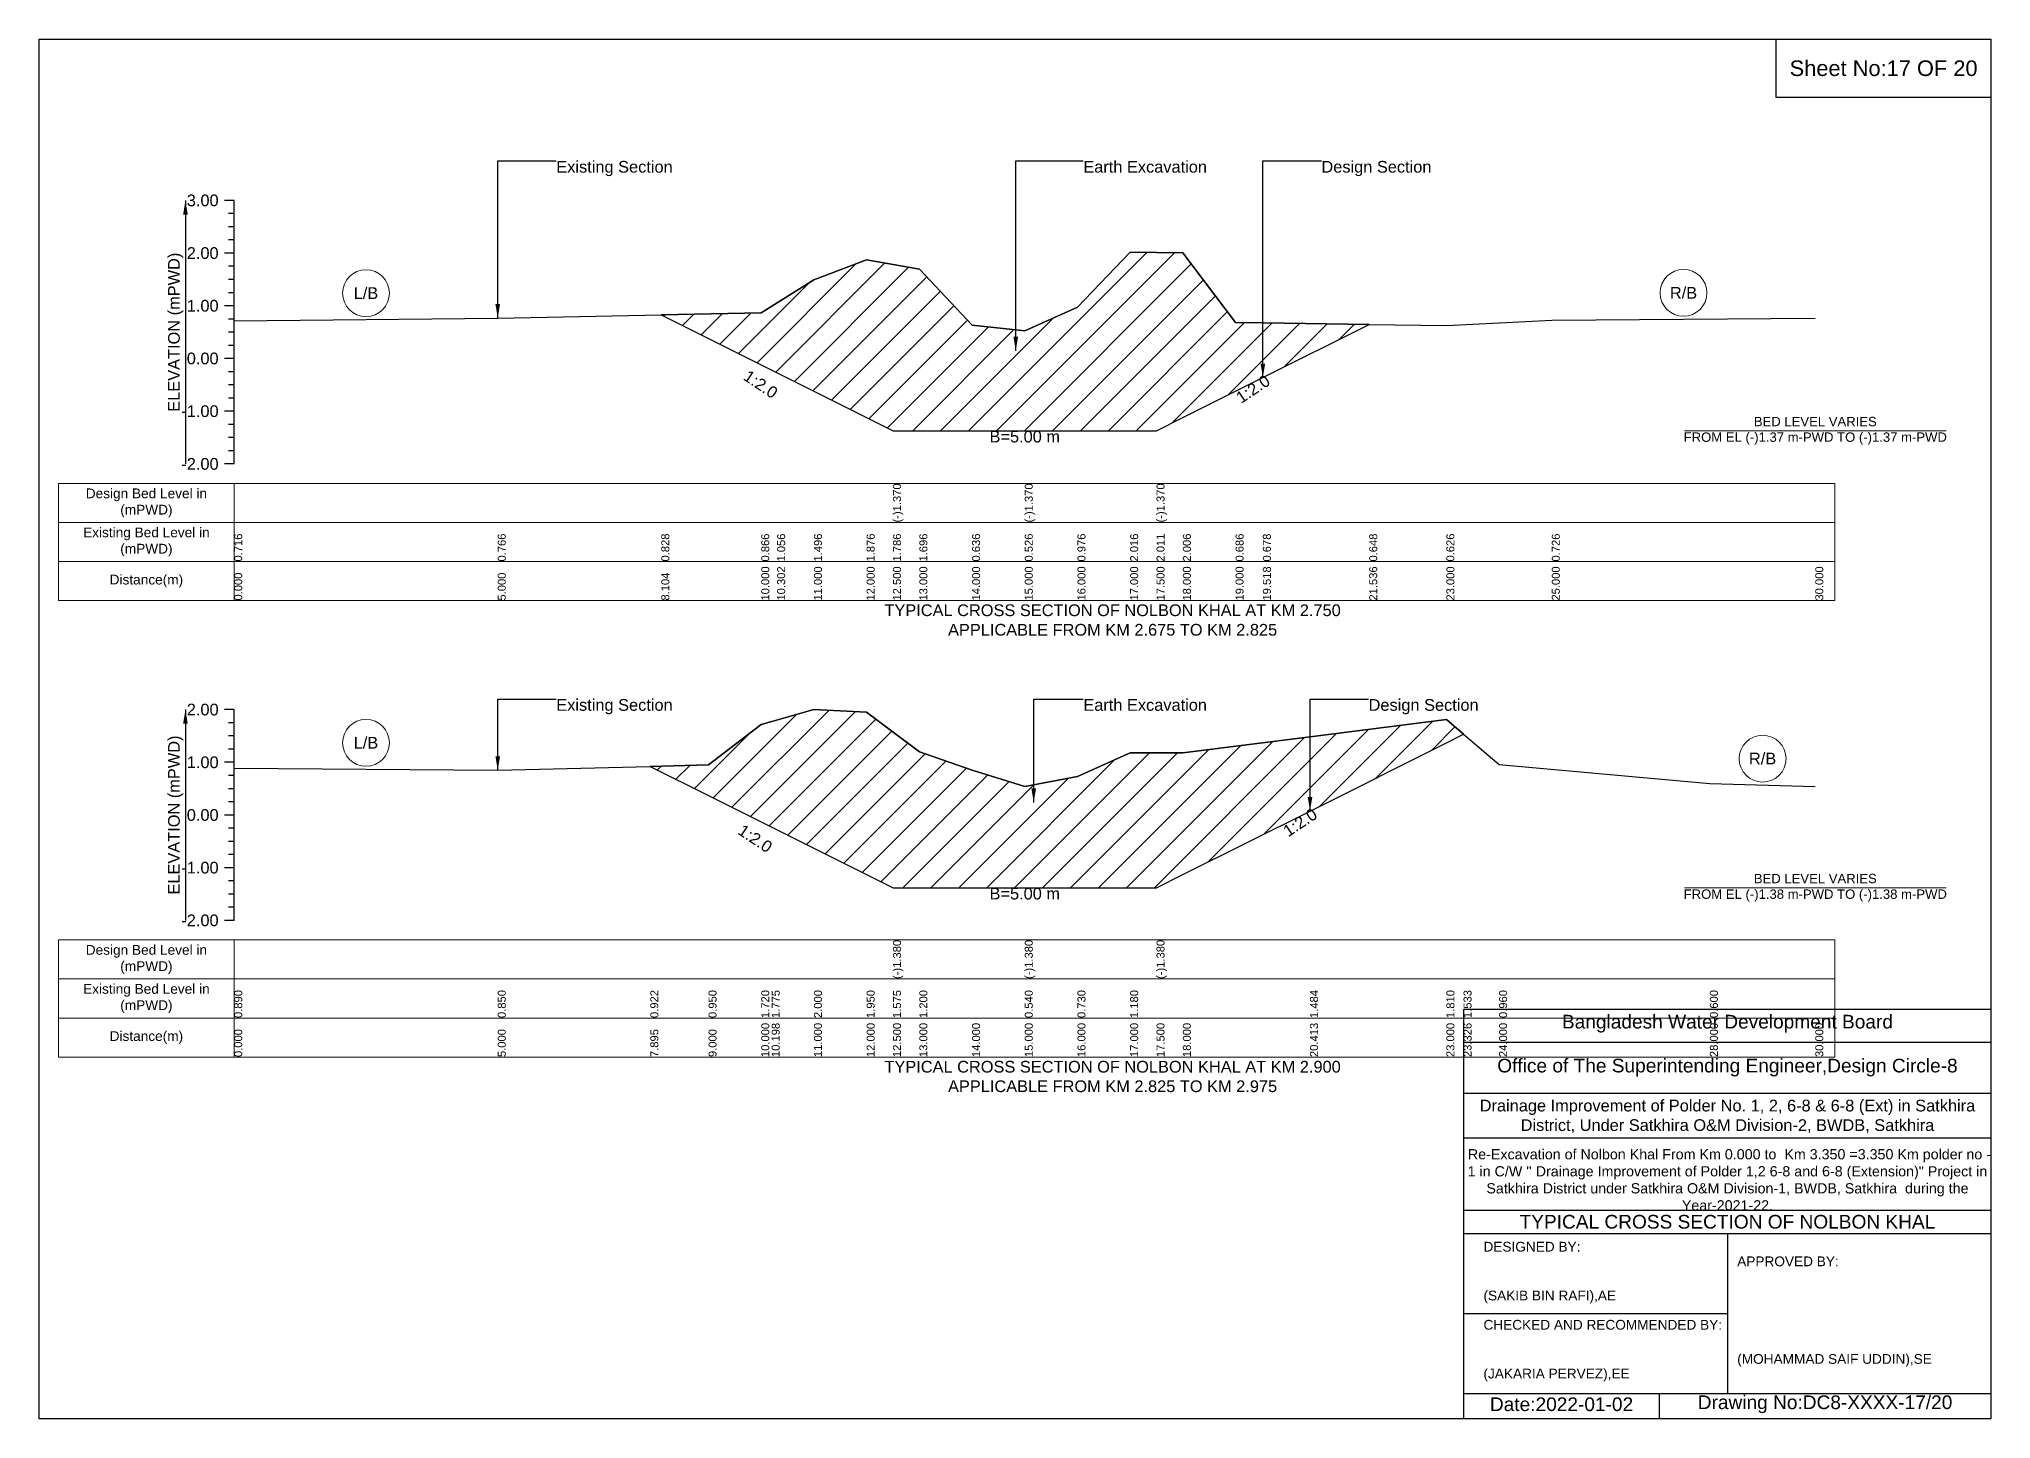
# Model space of a CAD drawing. Header units: inches. Extents: x 91000 to 298000, y -5656 to 0.
# Drawn here: x 260000 to 268000, y -5656 to 0 of the extents above; entities that cross this region are included whole.
import ezdxf

# ---------------------------------------------------------------- set-up
doc = ezdxf.new("R2010")
doc.units = ezdxf.units.IN
doc.header["$LTSCALE"] = 7
doc.header["$MEASUREMENT"] = 0
for name, color, linetype, lineweight in [('Cross section Data Border', 7, 'Continuous', 9), ('Cross Section Labels', 7, 'Continuous', 9), ('Existing_Bed_Level for Xsection', 7, 'Continuous', 25)]:
    doc.layers.add(name, color=color, linetype=linetype, lineweight=lineweight)
doc.styles.get("Standard").update_dxf_attribs({"font": 'arial.ttf'})
doc.dimstyles.get("Standard").update_dxf_attribs({"dimtxt": 0.18, "dimasz": 0.18, "dimexe": 0.18, "dimexo": 0.0625, "dimgap": 0.09, "dimtad": 0, "dimtih": 1, "dimtoh": 1, "dimdec": 4, "dimzin": 0, "dimdsep": 46, "dimtxsty": 'Standard', "dimcen": 0.09, "dimadec": 0, "dimazin": 0, "dimtfac": 1, "dimtdec": 4, "dimtofl": 0, "dimtmove": 0, "dimatfit": 3, "dimfxl": 1, "dimtolj": 1, "dimtzin": 0, "dimarcsym": 0})

msp = doc.modelspace()

# ---------------------------------------------------------------- hatches: boundary and pattern name
at = {"layer": 'Existing_Bed_Level for Xsection'}
h = msp.add_hatch(dxfattribs=at)
h.set_pattern_fill('ANSI31', color=256, scale=648, style=0)
h.paths.add_polyline_path([(262550.4, -1130.8), (262960, -1335.5), (263025.2, -1368.1), (263176, -1443.5), (263392, -1551.5), (263500, -1605.5), (263608, -1605.5), (263824, -1605.5), (264040, -1605.5), (264256, -1605.5), (264472, -1605.5), (264580, -1605.5), (264688, -1551.5), (264904, -1443.5), (265015.9, -1387.6), (265451.8, -1169.7), (265015.9, -1163.1), (264904, -1161.4), (264688, -876.3), (264580, -875.2), (264472, -874.2), (264256, -1098.8), (264040, -1196), (263824, -1172.2), (263608, -943.3), (263500, -923.8), (263392, -904.4), (263176, -986.5), (263025.2, -1081.5), (262960, -1122.6)])
h = msp.add_hatch(dxfattribs=at)
h.set_pattern_fill('ANSI31', color=256, scale=648, style=0)
h.paths.add_polyline_path([(262505.4, -2981.4), (262744, -3100.7), (262960, -3208.7), (263002.7, -3230.1), (263176, -3316.7), (263392, -3424.7), (263500, -3478.7), (263608, -3478.7), (263824, -3478.7), (264040, -3478.7), (264256, -3478.7), (264472, -3478.7), (264580, -3478.7), (264688, -3424.7), (265209.2, -3164.1), (265768, -2884.7), (265838.4, -2849.5), (265768, -2789.7), (265209.2, -2860.1), (264688, -2925.8), (264580, -2925.8), (264472, -2925.8), (264256, -3023), (264040, -3064), (263824, -2997), (263608, -2921.4), (263500, -2840.4), (263392, -2759.4), (263176, -2748.6), (263002.7, -2797.2), (262960, -2809.1), (262744, -2975.4)])

# ---------------------------------------------------------------- linework, layer by layer
for points in [[(260000, 0), (268000, 0), (268000, -5656), (260000, -5656)], [(267120, 0), (268000, 0), (268000, -240), (267120, -240)]]:
    msp.add_lwpolyline(points, close=True)
for points in [[(265840, -5656), (265840, -3976), (268000, -3976)], [(265840, -4112), (268000, -4112)], [(265840, -4320), (268000, -4320)], [(265840, -4504), (268000, -4504)], [(265840, -4800), (268000, -4800)], [(265840, -4896), (268000, -4896)], [(266920, -4896), (266920, -5552)], [(265840, -5224), (266920, -5224)], [(265840, -5552), (268000, -5552)], [(266640, -5552), (266640, -5656)]]:
    msp.add_lwpolyline(points)
at = {"layer": 'Cross section Data Border'}
for points in [[(260080, -1821.6), (267360, -1821.6), (267360, -2301.6), (260080, -2301.6)], [(260080, -3692.6), (267360, -3692.6), (267360, -4172.6), (260080, -4172.6)]]:
    msp.add_lwpolyline(points, close=True, dxfattribs=at)
for points in [[(260800, -1821.6), (260800, -2301.6)], [(260080, -1981.6), (267360, -1981.6)], [(260080, -2141.6), (267360, -2141.6)], [(260800, -3692.6), (260800, -4172.6)], [(260080, -3852.6), (267360, -3852.6)], [(260080, -4012.6), (267360, -4012.6)]]:
    msp.add_lwpolyline(points, dxfattribs=at)
at = {"layer": 'Cross Section Labels'}
for points in [[(266744.2, -1605.5), (267815.8, -1605.5)], [(266744.2, -3478.7), (267815.8, -3478.7)]]:
    msp.add_lwpolyline(points, dxfattribs=at)
for centre in [(261340, -1041.6), (266740, -1040.5), (261340, -2884.7), (267064, -2949.5)]:
    msp.add_circle(centre, 96, dxfattribs=at)
at = {"layer": 'Existing_Bed_Level for Xsection'}
for points in [[(260800, -661.6), (260760, -661.6)], [(260800, -715.6), (260776, -715.6)], [(260800, -1741.6), (260800, -1525.6), (260800, -1309.6), (260800, -1093.6), (260800, -877.6), (260800, -661.6)], [(260800, -769.6), (260776, -769.6)], [(260800, -877.6), (260760, -877.6)], [(260800, -823.6), (260776, -823.6)], [(260800, -1155), (261880, -1144.2), (262550.4, -1130.8), (262960, -1122.6), (263025.2, -1081.5), (263176, -986.5), (263392, -904.4), (263500, -923.8), (263500, -923.8), (263608, -943.3), (263824, -1172.2), (264040, -1196), (264040, -1196), (264256, -1098.8), (264472, -874.2), (264580, -875.2), (264580, -875.2), (264688, -876.3), (264904, -1161.4), (265015.9, -1163.1), (265451.8, -1169.7), (265768, -1174.4), (266200, -1152.8), (267280, -1144.2)], [(260800, -931.6), (260776, -931.6)], [(260800, -985.6), (260776, -985.6)], [(260800, -1039.6), (260776, -1039.6)], [(260800, -1093.6), (260760, -1093.6)], [(260800, -1147.6), (260776, -1147.6)], [(260800, -1201.6), (260776, -1201.6)], [(260800, -1255.6), (260776, -1255.6)], [(260800, -1309.6), (260760, -1309.6)], [(260800, -1363.6), (260776, -1363.6)], [(260800, -1417.6), (260776, -1417.6)], [(260800, -1471.6), (260776, -1471.6)], [(260800, -1525.6), (260760, -1525.6)], [(260800, -1579.6), (260776, -1579.6)], [(260800, -1633.6), (260776, -1633.6)], [(260800, -1741.6), (260760, -1741.6)], [(260800, -1687.6), (260776, -1687.6)], [(260800, -2748.6), (260760, -2748.6)], [(260800, -2988.4), (261880, -2997), (262505.4, -2981.4), (262744, -2975.4), (262960, -2809.1), (263002.7, -2797.2), (263176, -2748.6), (263392, -2759.4), (263500, -2840.4), (263500, -2840.4), (263608, -2921.4), (263824, -2997), (264040, -3064), (264040, -3064), (264256, -3023), (264472, -2925.8), (264580, -2925.8), (264580, -2925.8), (264688, -2925.8), (265209.2, -2860.1), (265768, -2789.7), (265838.4, -2849.5), (265984, -2973.3), (266848, -3051), (267280, -3064)], [(260800, -3612.6), (260800, -3396.6), (260800, -3180.6), (260800, -2964.6), (260800, -2748.6)], [(260800, -2802.6), (260776, -2802.6)], [(260800, -2856.6), (260776, -2856.6)], [(260800, -2910.6), (260776, -2910.6)], [(260800, -2964.6), (260760, -2964.6)], [(260800, -3018.6), (260776, -3018.6)], [(260800, -3072.6), (260776, -3072.6)], [(260800, -3180.6), (260760, -3180.6)], [(260800, -3126.6), (260776, -3126.6)], [(260800, -3234.6), (260776, -3234.6)], [(260800, -3288.6), (260776, -3288.6)], [(260800, -3342.6), (260776, -3342.6)], [(260800, -3396.6), (260760, -3396.6)], [(260800, -3450.6), (260776, -3450.6)], [(260800, -3504.6), (260776, -3504.6)], [(260800, -3558.6), (260776, -3558.6)], [(260800, -3612.6), (260760, -3612.6)]]:
    msp.add_lwpolyline(points, dxfattribs=at)
for points in [[(262550.4, -1130.8), (262550.4, -1130.8), (262960, -1335.5), (263025.2, -1368.1), (263176, -1443.5), (263392, -1551.5), (263500, -1605.5), (263500, -1605.5), (263608, -1605.5), (263824, -1605.5), (264040, -1605.5), (264040, -1605.5), (264256, -1605.5), (264472, -1605.5), (264580, -1605.5), (264580, -1605.5), (264688, -1551.5), (264904, -1443.5), (265015.9, -1387.6), (265451.8, -1169.7), (265015.9, -1163.1), (264904, -1161.4), (264688, -876.3), (264580, -875.2), (264580, -875.2), (264472, -874.2), (264256, -1098.8), (264040, -1196), (264040, -1196), (263824, -1172.2), (263608, -943.3), (263500, -923.8), (263500, -923.8), (263392, -904.4), (263176, -986.5), (263025.2, -1081.5), (262960, -1122.6), (262550.4, -1130.8)], [(262505.4, -2981.4), (262505.4, -2981.4), (262744, -3100.7), (262960, -3208.7), (263002.7, -3230.1), (263176, -3316.7), (263392, -3424.7), (263500, -3478.7), (263500, -3478.7), (263608, -3478.7), (263824, -3478.7), (264040, -3478.7), (264040, -3478.7), (264256, -3478.7), (264472, -3478.7), (264580, -3478.7), (264580, -3478.7), (264688, -3424.7), (265209.2, -3164.1), (265768, -2884.7), (265838.4, -2849.5), (265838.4, -2849.5), (265838.4, -2849.5), (265768, -2789.7), (265209.2, -2860.1), (264688, -2925.8), (264580, -2925.8), (264580, -2925.8), (264472, -2925.8), (264256, -3023), (264040, -3064), (264040, -3064), (263824, -2997), (263608, -2921.4), (263500, -2840.4), (263500, -2840.4), (263392, -2759.4), (263176, -2748.6), (263002.7, -2797.2), (262960, -2809.1), (262744, -2975.4), (262505.4, -2981.4)]]:
    msp.add_lwpolyline(points, close=True, dxfattribs=at)

# ---------------------------------------------------------------- texts
at = {"attachment_point": 5}
for s, insert, char_height in [('Sheet No:17 OF 20', (267560, -120), 64), ('Bangladesh Water Development Board', (266920, -4036), 56), ('Office of The Superintending Engineer,Design Circle-8', (266920, -4216), 56)]:
    msp.add_mtext(s, dxfattribs=dict(at, insert=insert, char_height=char_height))
for s, insert, char_height, width, attachment_point in [('Drainage Improvement of Polder No. 1, 2, 6-8 & 6-8 (Ext) in Satkhira District, Under Satkhira O&M Division-2, BWDB, Satkhira', (266920, -4416), 48, 2240, 5), (' Re-Excavation of Nolbon Khal From Km 0.000 to  Km 3.350 =3.350 Km polder no - 1 in C/W \'\' Drainage Improvement of Polder 1,2 6-8 and 6-8 (Extension)" Project in Satkhira District under Satkhira O&M Division-1, BWDB, Satkhira  during the Year-2021-22. ', (266920, -4676), 41.8678, 2160, 5), ('TYPICAL CROSS SECTION OF NOLBON KHAL', (266920, -4848), 56, 2240, 5), ('DESIGNED BY:^J^J^J(SAKIB BIN RAFI),AE', (265920, -5056), 40, 1120, 4), ('APPROVED BY:^J^J^J^J^J^J(MOHAMMAD SAIF UDDIN),SE', (266960, -5216), 40, 1120, 4), ('CHECKED AND RECOMMENDED BY:^J^J^J(JAKARIA PERVEZ),EE', (265920, -5376), 40, 1120, 4), ('Date:2022-01-02', (266240, -5596), 56, 1120, 5), ('Drawing No:DC8-XXXX-17/20', (267320, -5596), 56, 1760, 5)]:
    msp.add_mtext(s, dxfattribs=dict(insert=insert, char_height=char_height, width=width, attachment_point=attachment_point))
at = {"layer": 'Cross section Data Border', "char_height": 40, "width": 640, "attachment_point": 5}
for s, insert in [('Design Bed Level in (mPWD)', (260440, -1901.6)), ('Existing Bed Level in (mPWD)', (260440, -2061.6)), ('Distance(m)', (260440, -2221.6)), ('Design Bed Level in (mPWD)', (260440, -3772.6)), ('Existing Bed Level in (mPWD)', (260440, -3932.6)), ('Distance(m)', (260440, -4092.6))]:
    msp.add_mtext(s, dxfattribs=dict(at, insert=insert))
at = {"layer": 'Cross Section Labels'}
for s, insert, char_height, attachment_point in [('Existing Section', (262120, -499.6), 48, 1), ('Earth Excavation', (264280, -499.6), 48, 1), ('Design Section', (265255.9, -499.6), 48, 1), ('L/B', (261340, -1041.6), 48, 5), ('R/B', (266740, -1040.5), 48, 5), ('BED LEVEL VARIES ^JFROM EL (-)1.37 m-PWD TO (-)1.37 m-PWD', (267280, -1605.5), 38.4, 5), ('B=5.00 m', (264040, -1605.5), 48, 2), ('TYPICAL CROSS SECTION OF NOLBON KHAL AT KM 2.750^JAPPLICABLE FROM KM 2.675 TO KM 2.825', (264400, -2381.6), 48, 5), ('Existing Section', (262120, -2705.4), 48, 1), ('Earth Excavation', (264280, -2705.4), 48, 1), ('Design Section', (265449.2, -2705.4), 48, 1), ('L/B', (261340, -2884.7), 48, 5), ('R/B', (267064, -2949.5), 48, 5), ('BED LEVEL VARIES ^JFROM EL (-)1.38 m-PWD TO (-)1.38 m-PWD', (267280, -3478.7), 38.4, 5), ('B=5.00 m', (264040, -3478.7), 48, 2), ('TYPICAL CROSS SECTION OF NOLBON KHAL AT KM 2.900^JAPPLICABLE FROM KM 2.825 TO KM 2.975', (264400, -4252.6), 48, 5)]:
    msp.add_mtext(s, dxfattribs=dict(at, insert=insert, char_height=char_height, attachment_point=attachment_point))
at = {"layer": 'Cross Section Labels', "char_height": 48, "attachment_point": 2}
for insert, rotation in [((262971.2, -1395.1), 326.30993), ((264961.9, -1414.6), 33.69007), ((265155.2, -3191.1), 33.69007), ((262948.7, -3257.1), 326.30993)]:
    msp.add_mtext('1:2.0', dxfattribs=dict(at, insert=insert, rotation=rotation))
at = {"layer": 'Existing_Bed_Level for Xsection', "char_height": 48, "attachment_point": 6}
for s, insert in [('3.00', (260736, -661.6)), ('2.00', (260736, -877.6)), ('1.00', (260736, -1093.6)), ('0.00', (260736, -1309.6)), ('-1.00', (260736, -1525.6)), ('-2.00', (260736, -1741.6)), ('2.00', (260736, -2748.6)), ('1.00', (260736, -2964.6)), ('0.00', (260736, -3180.6)), ('-1.00', (260736, -3396.6)), ('-2.00', (260736, -3612.6))]:
    msp.add_mtext(s, dxfattribs=dict(at, insert=insert))
at = {"layer": 'Existing_Bed_Level for Xsection', "rotation": 90}
for s, insert, char_height, attachment_point in [('ELEVATION (mPWD)', (260560, -1201.6), 48, 5), ('(-)1.370', (263500, -1981.6), 32.8, 1), ('(-)1.370', (264040, -1981.6), 32.8, 1), ('(-)1.370', (264580, -1981.6), 32.8, 1), ('0.716', (260800, -2141.6), 32.8, 1), ('0.766', (261880, -2141.6), 32.8, 1), ('0.828', (262550.4, -2141.6), 32.8, 1), ('0.866', (262960, -2141.6), 32.8, 1), ('1.056', (263025.2, -2141.6), 32.8, 1), ('1.496', (263176, -2141.6), 32.8, 1), ('1.876', (263392, -2141.6), 32.8, 1), ('1.786', (263500, -2141.6), 32.8, 1), ('1.696', (263608, -2141.6), 32.8, 1), ('0.636', (263824, -2141.6), 32.8, 1), ('0.526', (264040, -2141.6), 32.8, 1), ('0.976', (264256, -2141.6), 32.8, 1), ('2.016', (264472, -2141.6), 32.8, 1), ('2.011', (264580, -2141.6), 32.8, 1), ('2.006', (264688, -2141.6), 32.8, 1), ('0.686', (264904, -2141.6), 32.8, 1), ('0.678', (265015.9, -2141.6), 32.8, 1), ('0.648', (265451.8, -2141.6), 32.8, 1), ('0.626', (265768, -2141.6), 32.8, 1), ('0.726', (266200, -2141.6), 32.8, 1), ('0.000', (260800, -2301.6), 32.8, 1), ('5.000', (261880, -2301.6), 32.8, 1), ('8.104', (262550.4, -2301.6), 32.8, 1), ('10.000', (262960, -2301.6), 32.8, 1), ('10.302', (263025.2, -2301.6), 32.8, 1), ('11.000', (263176, -2301.6), 32.8, 1), ('12.000', (263392, -2301.6), 32.8, 1), ('12.500', (263500, -2301.6), 32.8, 1), ('13.000', (263608, -2301.6), 32.8, 1), ('14.000', (263824, -2301.6), 32.8, 1), ('15.000', (264040, -2301.6), 32.8, 1), ('16.000', (264256, -2301.6), 32.8, 1), ('17.000', (264472, -2301.6), 32.8, 1), ('17.500', (264580, -2301.6), 32.8, 1), ('18.000', (264688, -2301.6), 32.8, 1), ('19.000', (264904, -2301.6), 32.8, 1), ('19.518', (265015.9, -2301.6), 32.8, 1), ('21.536', (265451.8, -2301.6), 32.8, 1), ('23.000', (265768, -2301.6), 32.8, 1), ('25.000', (266200, -2301.6), 32.8, 1), ('30.000', (267280, -2301.6), 32.8, 1), ('ELEVATION (mPWD)', (260560, -3180.6), 48, 5), ('(-)1.380', (263500, -3852.6), 32.8, 1), ('(-)1.380', (264040, -3852.6), 32.8, 1), ('(-)1.380', (264580, -3852.6), 32.8, 1), ('0.890', (260800, -4012.6), 32.8, 1), ('0.850', (261880, -4012.6), 32.8, 1), ('0.922', (262505.4, -4012.6), 32.8, 1), ('0.950', (262744, -4012.6), 32.8, 1), ('1.720', (262960, -4012.6), 32.8, 1), ('1.775', (263002.7, -4012.6), 32.8, 1), ('2.000', (263176, -4012.6), 32.8, 1), ('1.950', (263392, -4012.6), 32.8, 1), ('1.575', (263500, -4012.6), 32.8, 1), ('1.200', (263608, -4012.6), 32.8, 1), ('0.540', (264040, -4012.6), 32.8, 1), ('0.730', (264256, -4012.6), 32.8, 1), ('1.180', (264472, -4012.6), 32.8, 1), ('1.484', (265209.2, -4012.6), 32.8, 1), ('1.810', (265768, -4012.6), 32.8, 1), ('1.533', (265838.4, -4012.6), 32.8, 1), ('0.960', (265984, -4012.6), 32.8, 1), ('0.600', (266848, -4012.6), 32.8, 1), ('0.000', (260800, -4172.6), 32.8, 1), ('5.000', (261880, -4172.6), 32.8, 1), ('7.895', (262505.4, -4172.6), 32.8, 1), ('9.000', (262744, -4172.6), 32.8, 1), ('10.000', (262960, -4172.6), 32.8, 1), ('10.198', (263002.7, -4172.6), 32.8, 1), ('11.000', (263176, -4172.6), 32.8, 1), ('12.000', (263392, -4172.6), 32.8, 1), ('12.500', (263500, -4172.6), 32.8, 1), ('13.000', (263608, -4172.6), 32.8, 1), ('14.000', (263824, -4172.6), 32.8, 1), ('15.000', (264040, -4172.6), 32.8, 1), ('16.000', (264256, -4172.6), 32.8, 1), ('17.000', (264472, -4172.6), 32.8, 1), ('17.500', (264580, -4172.6), 32.8, 1), ('18.000', (264688, -4172.6), 32.8, 1), ('20.413', (265209.2, -4172.6), 32.8, 1), ('23.000', (265768, -4172.6), 32.8, 1), ('23.326', (265838.4, -4172.6), 32.8, 1), ('24.000', (265984, -4172.6), 32.8, 1), ('28.000', (266848, -4172.6), 32.8, 1), ('30.000', (267280, -4172.6), 32.8, 1)]:
    msp.add_mtext(s, dxfattribs=dict(at, insert=insert, char_height=char_height, attachment_point=attachment_point))

# ---------------------------------------------------------------- leaders
at = {"layer": 'Cross Section Labels', "annotation_type": 0, "has_hookline": 1, "hookline_direction": 0}
for points, text_width in [([(261880, -1144.2), (261880, -499.6), (262119.9, -499.6)], 467.2), ([(264003.1, -1277.9), (264003.1, -499.6), (264279.9, -499.6)], 497), ([(265015.9, -1387.6), (265015.9, -499.6), (265255.8, -499.6)], 441.2), ([(261880, -2997), (261880, -2705.4), (262119.9, -2705.4)], 467.2), ([(264076.7, -3129.1), (264076.7, -2705.4), (264279.9, -2705.4)], 497), ([(265209.2, -3164.1), (265209.2, -2705.4), (265449.1, -2705.4)], 441.2)]:
    msp.add_leader(points, dimstyle='Standard', override={"dimasz": 57.6}, dxfattribs=dict(at, text_width=text_width))
at = {"layer": 'Existing_Bed_Level for Xsection'}
for points in [[(260600, -661.6), (260600, -1741.6)], [(260600, -2748.6), (260600, -3612.6)]]:
    msp.add_leader(points, dimstyle='Standard', override={"dimasz": 57.6}, dxfattribs=at)

doc.saveas('drawing.dxf')
